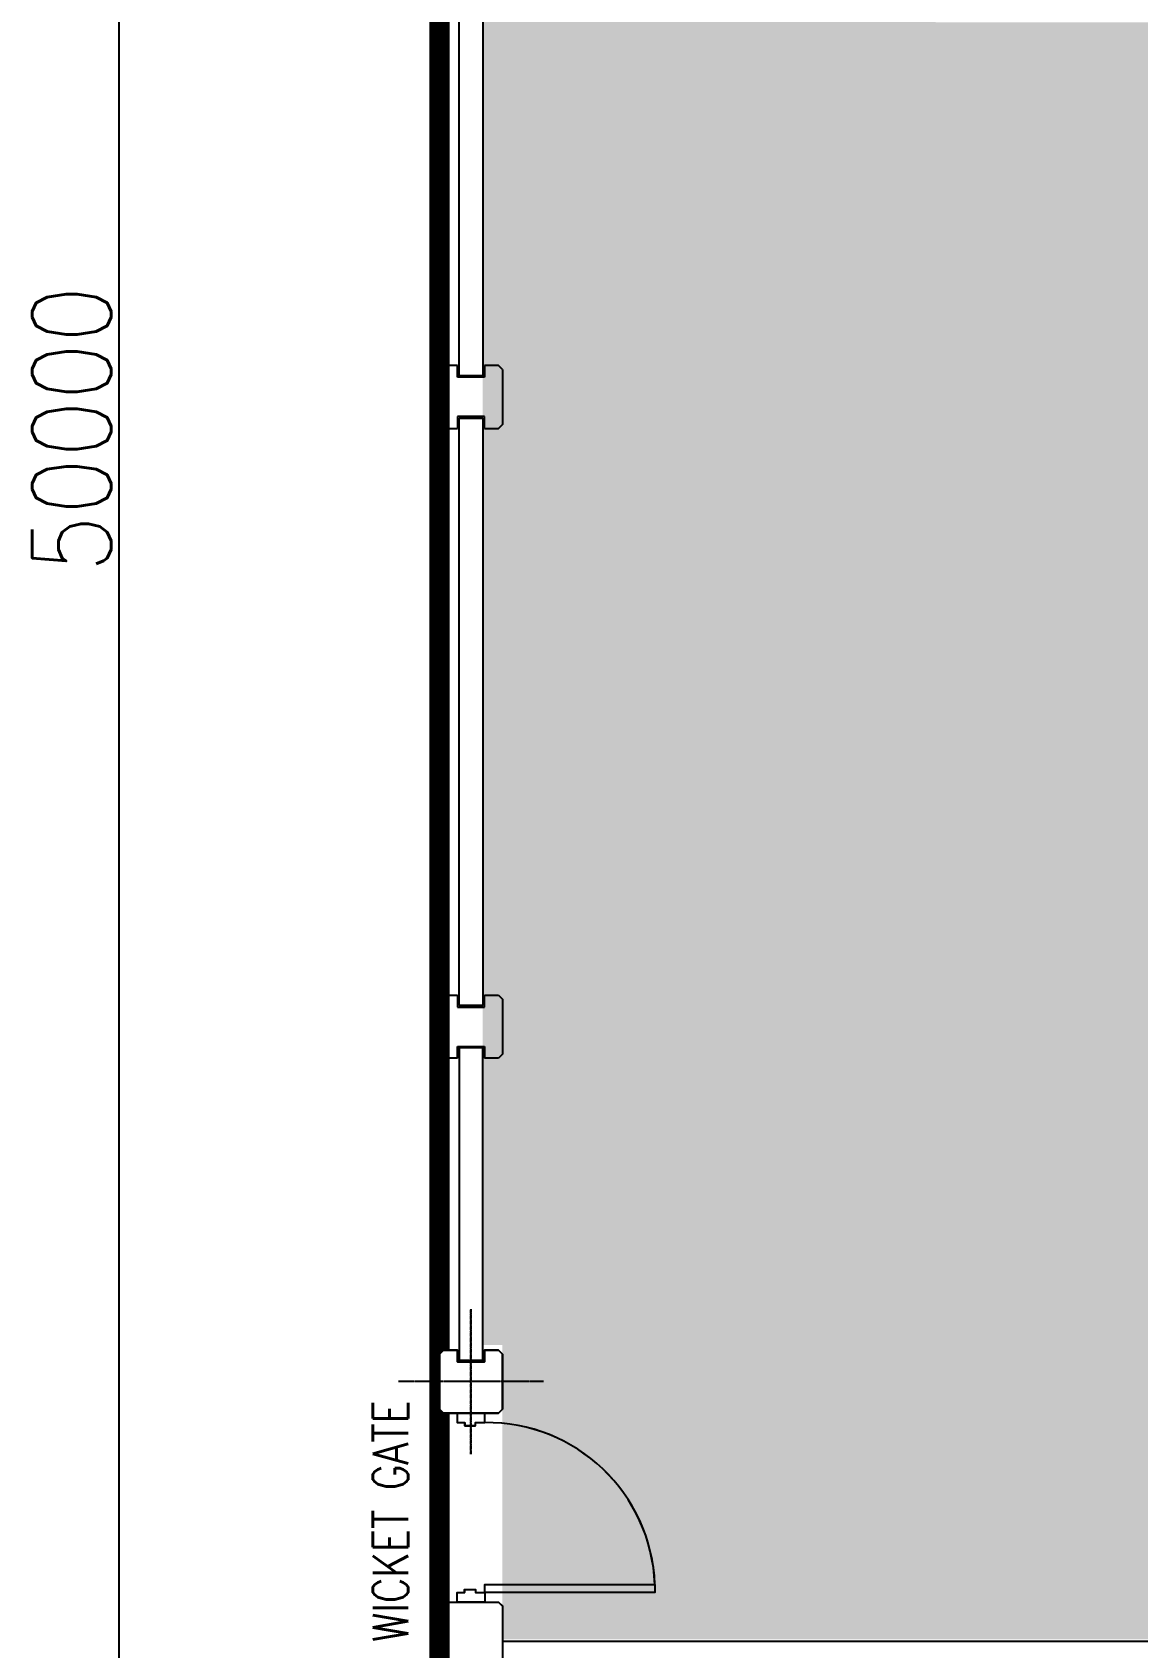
# Model space of a CAD drawing. Header units: metres. Extents: x 841183 to 1048542, y 259326 to 317714.
# Drawn here: x 844211 to 851228, y 279244 to 289504 of the extents above; entities that cross this region are included whole.
import ezdxf
from ezdxf import colors
from ezdxf.entities.mleader import LeaderData, LeaderLine
from ezdxf.enums import TextEntityAlignment as Align
from ezdxf.math import Vec2, Vec3

# ---------------------------------------------------------------- set-up
doc = ezdxf.new("R2010")
doc.units = ezdxf.units.M
doc.set_wipeout_variables(frame=1)
doc.header["$PDMODE"] = 34
doc.linetypes.add('CENTER', pattern=[2, 1.25, -0.25, 0.25, -0.25])
doc.linetypes.add('HIDDEN2', pattern=[0.1875, 0.125, -0.0625])
doc.layers.add('A-AXIS DIMENSION', color=252, linetype='Continuous', transparency=0.6)
doc.layers.add('A-REFLECT DOWN', color=252, linetype='Continuous', transparency=0.6)
for name, color, linetype in [('A-COMPOUND WALL', 3, 'Continuous'), ('A-TEXT', 252, 'Continuous'), ('A-WALL-1', 252, 'Continuous'), ('F-PLOT LIMITS - Zoom', 1, 'Continuous'), ('G-GRID', 252, 'CENTER'), ('PRE CAST WALL', 252, 'Continuous'), ('TIP - DOOR2', 252, 'Continuous'), ('TIP - G - PAVEMENT', 9, 'Continuous')]:
    doc.layers.add(name, color=color, linetype=linetype)
doc.styles.add('romans', font='romans.shx', dxfattribs={"width": 0.85})
doc.styles.get("Standard").update_dxf_attribs({"font": 'ARIALN.TTF'})
doc.dimstyles.new('DIM-100', dxfattribs={"dimtxt": 200, "dimasz": 100, "dimexe": 50, "dimexo": 75, "dimgap": 50, "dimtad": 1, "dimdec": 0, "dimrnd": 5, "dimzin": 9, "dimdsep": 46, "dimtxsty": 'romans', "dimblk1": 'D-oblique', "dimblk2": 'D-oblique', "dimsah": 1, "dimcen": 100, "dimdle": 100, "dimclrd": 256, "dimclre": 256, "dimclrt": 131, "dimadec": 0, "dimazin": 0, "dimtfac": 1, "dimtdec": 0, "dimtofl": 0, "dimtmove": 2, "dimatfit": 3, "dimldrblk": 'OBLIQUE', "dimfxl": 100, "dimfxlon": 1, "dimtfillclr": 256, "dimtolj": 1, "dimtzin": 0, "dimarcsym": 0})

# ---------------------------------------------------------------- blocks, each defined once
blk = doc.blocks.new('D-oblique')
for p, q in [((0, -1), (0, 1)), ((-0.707, -0.707), (0.707, 0.707)), ((-1, 0), (0.647, 0))]:
    blk.add_line(p, q)
blk = doc.blocks.new('*D284')
at = {"layer": 'A-AXIS DIMENSION', "lineweight": -2, "transparency": 16777216}
for p, q in [((-45335, 300), (-45635, 300)), ((-45435, 50), (-45435, -49450)), ((-45335, -49700), (-45635, -49700))]:
    blk.add_line(p, q, dxfattribs=at)
at = {"layer": 'Defpoints', "color": 0, "transparency": 16777216}
for p in [(-44732, 300), (-45435, -49700), (-44732, -49700)]:
    blk.add_point(p, dxfattribs=at)
at = {"layer": 'A-AXIS DIMENSION', "lineweight": -2, "transparency": 16777216, "xscale": 250, "yscale": 250, "zscale": 250}
for p, rotation in [((-45435, 300), 90), ((-45435, -49700), 270)]:
    blk.add_blockref('D-oblique', p, dxfattribs=dict(at, rotation=rotation))
at = {"layer": 'A-AXIS DIMENSION', "color": 252, "transparency": 16777216, "insert": (-45735, -24700), "char_height": 500, "attachment_point": 5, "rotation": 90, "style": 'romans'}
blk.add_mtext('\\A1;50000', dxfattribs=at)
blk = doc.blocks.new('_OBLIQUE')
at = {"color": 0, "linetype": 'ByBlock'}
blk.add_line((-0.5, -0.5), (0.5, 0.5), dxfattribs=at)
blk = doc.blocks.new('B_E_Cu400x400')
at = {"layer": 'TIP - G - PAVEMENT'}
h = blk.add_hatch(color=252, dxfattribs=at)
h.dxf.hatch_style = 1
h.paths.add_polyline_path([(85, 200), (75, 200), (75, 135), (0, 135), (0, 125), (85, 125)])
h.paths.add_polyline_path([(0, 135), (-75, 135), (-75, 200), (-85, 200), (-85, 125), (0, 125)])
at = {"layer": 'A-WALL-1', "color": 252}
blk.add_lwpolyline([(75, 200), (75, 135), (-75, 135), (-75, 200)], dxfattribs=at)
at = {"color": 252}
blk.add_wipeout([(-200, 175), (-175, 200), (-85, 200), (-85, 125), (85, 125), (85, 200), (175, 200), (200, 175), (200, -175), (175, -200), (85, -200), (85, -200), (-85, -200), (-85, -200), (-175, -200), (-200, -175)], dxfattribs=at).dxf.layer = 'A-WALL-1'
at = {"layer": 'A-WALL-1', "color": 252}
blk.add_lwpolyline([(200, 175), (175, 200), (85, 200), (85, 125), (-85, 125), (-85, 200), (-175, 200), (-200, 175), (-200, -175), (-175, -200), (175, -200), (200, -175)], close=True, dxfattribs=at)
at = {"layer": 'G-GRID', "color": 252}
for p, q in [((0, -460), (0, 460)), ((460, 0), (-460, 0))]:
    blk.add_line(p, q, dxfattribs=at)
blk = doc.blocks.new('A$Cc662c809')
at = {"layer": 'A-COMPOUND WALL', "elevation": 0}
blk.add_lwpolyline([(535, 7060), (635, 7060), (660, 7035), (660, 6685), (635, 6660), (285, 6660), (260, 6685), (260, 7035), (285, 7060), (535, 7060)], dxfattribs=at)
at = {"layer": 'TIP - DOOR2', "elevation": 0}
for points in [[(548, 8260), (372, 8260), (372, 8200), (420, 8200), (420, 8181), (489, 8181), (489, 8200), (548, 8200)], [(548, 7060), (372, 7060), (372, 7120), (420, 7120), (420, 7139), (489, 7139), (489, 7120), (548, 7120)]]:
    blk.add_lwpolyline(points, close=True, dxfattribs=at)
blk.add_lwpolyline([(548, 7120), (548, 7172), (1628, 7172, 0.011257), (1628, 7120)], format="xyb", close=True, dxfattribs=at)
at = {"layer": 'TIP - DOOR2'}
for points in [[(569, 6660), (351, 6660), (351, 6585), (411, 6585), (411, 6562), (496, 6562), (496, 6585), (569, 6585)], [(569, 660), (351, 660), (351, 734), (411, 734), (411, 758), (496, 758), (496, 734), (569, 734)]]:
    blk.add_lwpolyline(points, close=True, dxfattribs=at)
for points in [[(569, 6585), (569, 6485), (3394, 6485, -0.015763), (3394, 6585)], [(569, 734), (569, 834), (3394, 834, 0.015763), (3394, 734)]]:
    blk.add_lwpolyline(points, format="xyb", close=True, dxfattribs=at)
for centre, radius, start, end in [((560, 7132, 0), 1068, 2.137, 90.6758), ((569, 6485), 2825, 270, 0), ((569, 834), 2825, 0, 90)]:
    blk.add_arc(centre, radius, start, end, dxfattribs=at)
at = {"rotation": 359.9998847243636}
blk.add_blockref('B_E_Cu400x400', (460, 8460, 0), dxfattribs=at)
at = {"xscale": -1, "rotation": 180.0001152756365}
blk.add_blockref('B_E_Cu400x400', (460, 460, 0), dxfattribs=at)
blk = doc.blocks.new('A$C56b1935b')
at = {"color": 252}
for p, q in [((-5224, -30875, 68), (-5199, -30850, 68)), ((-5224, -31225, 68), (-5224, -30875, 68)), ((-5199, -30850, 68), (-5109, -30850, 68)), ((-5109, -30850, 68), (-5109, -30925, 68)), ((-4939, -30925, 68), (-4939, -30850, 68)), ((-4939, -30850, 68), (-4849, -30850, 68)), ((-4849, -30850, 68), (-4824, -30875, 68)), ((-4824, -30875, 68), (-4824, -31225, 68)), ((-5109, -30925, 68), (-4939, -30925, 68)), ((-5199, -31250, 68), (-5224, -31225, 68)), ((-5109, -31250, 68), (-5199, -31250, 68)), ((-4939, -31250, 68), (-5109, -31250, 68)), ((-5109, -31250, 68), (-5109, -31250, 68)), ((-4849, -31250, 68), (-4939, -31250, 68)), ((-4939, -31250, 68), (-4939, -31250, 68)), ((-4824, -31225, 68), (-4849, -31250, 68))]:
    blk.add_line(p, q, dxfattribs=at)
at = {"layer": 'A-WALL-1', "color": 252}
for p, q in [((-5199, -24596, 0), (-5224, -24621, 0)), ((-5224, -24621, 0), (-5224, -24971, 0)), ((-5109, -24596, 0), (-5199, -24596, 0)), ((-5109, -24671, 0), (-5109, -24596, 0)), ((-4849, -24596, 0), (-4939, -24596, 0)), ((-4939, -24596, 0), (-4939, -24671, 0)), ((-4824, -24621, 0), (-4849, -24596, 0)), ((-4824, -24621, 0), (-4824, -24971, 0)), ((-4939, -24671, 0), (-5109, -24671, 0)), ((-4939, -24921, 0), (-5109, -24921, 0)), ((-5109, -24921, 0), (-5109, -24996, 0)), ((-4939, -24996, 0), (-4939, -24921, 0)), ((-5224, -24971, 0), (-5199, -24996, 0)), ((-5199, -24996, 0), (-5109, -24996, 0)), ((-4939, -24996, 0), (-4849, -24996, 0)), ((-4849, -24996, 0), (-4824, -24971, 0)), ((-4824, -24971, 0), (-4849, -24996, 0)), ((-5224, -28621, 0), (-5199, -28596, 0)), ((-5224, -28621, 0), (-5224, -28971, 0)), ((-5199, -28596, 0), (-5109, -28596, 0)), ((-5109, -28596, 0), (-5109, -28671, 0)), ((-4939, -28671, 0), (-4939, -28596, 0)), ((-4939, -28596, 0), (-4849, -28596, 0)), ((-4849, -28596, 0), (-4824, -28621, 0)), ((-4824, -28621, 0), (-4824, -28971, 0)), ((-5109, -28671, 0), (-4939, -28671, 0)), ((-5109, -28996, 0), (-5109, -28921, 0)), ((-5109, -28921, 0), (-4939, -28921, 0)), ((-4939, -28921, 0), (-4939, -28996, 0)), ((-5199, -28996, 0), (-5224, -28971, 0)), ((-5224, -28971, 0), (-5199, -28996, 0)), ((-5109, -28996, 0), (-5199, -28996, 0)), ((-4849, -28996, 0), (-4939, -28996, 0)), ((-4824, -28971, 0), (-4849, -28996, 0))]:
    blk.add_line(p, q, dxfattribs=at)
at = {"layer": 'G-GRID', "color": 252}
for p, q in [((-5024, -31510, 68), (-5024, -30590, 68)), ((-4564, -31050, 68), (-5484, -31050, 68))]:
    blk.add_line(p, q, dxfattribs=at)
at = {"layer": 'PRE CAST WALL', "color": 252}
for p, q in [((-5099, -24661, -42), (-5099, -20931, -42)), ((-4949, -20931, -42), (-4949, -24661, -42)), ((-4949, -24661, -42), (-5099, -24661, -42)), ((-5099, -28661, -42), (-5099, -24931, -42)), ((-5099, -24931, -42), (-4949, -24931, -42)), ((-4949, -24931, -42), (-4949, -28661, -42)), ((-4949, -28661, -42), (-5099, -28661, -42)), ((-5099, -28930, -42), (-5099, -30913, -42)), ((-4949, -28930, -42), (-5099, -28930, -42)), ((-4949, -30913, -42), (-4949, -28930, -42)), ((-5199, -30850, 68), (-5224, -30875, 68)), ((-5224, -30875, 68), (-5224, -31225, 68)), ((-5109, -30850, 68), (-5199, -30850, 68)), ((-5109, -30925, 68), (-5109, -30850, 68)), ((-5099, -30915, 68), (-5099, -30850, 68)), ((-4949, -30850, 68), (-4949, -30915, 68)), ((-4849, -30850, 68), (-4939, -30850, 68)), ((-4939, -30850, 68), (-4939, -30925, 68)), ((-4824, -30875, 68), (-4849, -30850, 68)), ((-4824, -31225, 68), (-4824, -30875, 68)), ((-4939, -30925, 68), (-5109, -30925, 68)), ((-5099, -30913, -42), (-4949, -30913, -42)), ((-4949, -30915, 68), (-5099, -30915, 68)), ((-5224, -31225, 68), (-5199, -31250, 68)), ((-5199, -31250, 68), (-4849, -31250, 68)), ((-4849, -31250, 68), (-4824, -31225, 68)), ((-5224, -32475, 68), (-5199, -32450, 68)), ((-5224, -32825, 68), (-5224, -32475, 68)), ((-5199, -32450, 68), (-4949, -32450, 68)), ((-4949, -32450, 68), (-4849, -32450, 68)), ((-4849, -32450, 68), (-4824, -32475, 68)), ((-4824, -32475, 68), (-4824, -32825, 68))]:
    blk.add_line(p, q, dxfattribs=at)
at = {"layer": 'TIP - DOOR2', "color": 252}
for p, q in [((-4937, -31250, 68), (-5112, -31250, 68)), ((-5112, -31250, 68), (-5112, -31310, 68)), ((-4937, -31310, 68), (-4937, -31250, 68)), ((-5112, -31310, 68), (-5064, -31310, 68)), ((-5064, -31310, 68), (-5064, -31330, 68)), ((-5064, -31330, 68), (-4996, -31330, 68)), ((-4996, -31330, 68), (-4996, -31310, 68)), ((-4996, -31310, 68), (-4937, -31310, 68)), ((-5112, -32450, 68), (-5112, -32390, 68)), ((-5112, -32390, 68), (-5064, -32390, 68)), ((-5064, -32390, 68), (-5064, -32371, 68)), ((-5064, -32371, 68), (-4996, -32371, 68)), ((-4996, -32371, 68), (-4996, -32390, 68)), ((-4996, -32390, 68), (-4937, -32390, 68)), ((-4937, -32390, 68), (-4937, -32339, 68)), ((-4937, -32339, 68), (-3857, -32339, 68)), ((-3857, -32390, 68), (-4937, -32390, 68)), ((-4937, -32390, 68), (-4937, -32450, 68)), ((-4937, -32450, 68), (-5112, -32450, 68))]:
    blk.add_line(p, q, dxfattribs=at)
for centre, radius, start, end in [((-4924, -32378, 68), 1068, 2.137, 90.6758), ((-2708, -32364, 68), 1150, 178.7101, 181.2899)]:
    blk.add_arc(centre, radius, start, end, dxfattribs=at)
blk = doc.blocks.new('A$C10b3fa2f')
at = {"layer": 'F-PLOT LIMITS - Zoom', "color": 252, "linetype": 'HIDDEN2', "ltscale": 2500, "elevation": 74}
blk.add_lwpolyline([(-43400, 300, 100, 75, 0), (6600, 300, 128.5, 128.5, 0), (6600.1, -49700, 128.5, 128.5, 0), (-43400, -49700, 128.5, 128.5, 0)], format="xyseb", close=True, dxfattribs=at)
at = {"layer": 'A-AXIS DIMENSION', "color": 252}
dim = blk.add_linear_dim(base=(-45434.8, -49700, 74), p1=(-44732, 300, 74), p2=(-44732, -49700, 74), angle=90, dimstyle='DIM-100', override={"dimtxt": 500, "dimasz": 250, "dimexe": 200, "dimexo": 200, "dimrnd": 100, "dimdle": 200, "dimclrt": 252}, dxfattribs=at)
dim.commit()
dim.dimension.update_dxf_attribs({"geometry": '*D284', "text_midpoint": (-45734.8, -24700, 74)})
at = {"layer": 'A-WALL-1', "color": 252}
blk.add_blockref('A$Cc662c809', (-43660, -39210.3, 74), dxfattribs=at)
at = {"layer": 'A-TEXT', "color": 252, "style": 'romans', "width": 0.8}
blk.add_text('WICKET GATE', height=225, rotation=90, dxfattribs=at).set_placement((-43710.8, -31636, 74), align=Align.MIDDLE)
at = {"layer": 'A-AXIS DIMENSION', "color": 252}
blk.add_blockref('A$C56b1935b', (-38175.6, 300, 6), dxfattribs=at)
at = {"layer": 'A-REFLECT DOWN'}
h = blk.add_hatch(dxfattribs=at)
h.set_pattern_fill('AR-HBONE', color=256, scale=75, style=0)
h.set_pattern_definition([(45, (-872853.3, -501345.44), (0, 424.26407), [900, -300]), (135, (-872641.16, -501133.3), (3e-14, 424.26407), [900, -300])])
h.paths.add_polyline_path([(-40951.9, -7637.1), (-40445.1, -7637.1), (-40278.2, -7926.1), (-40445.1, -8215.1), (-40951.9, -8215.1), (-41118.8, -7926.1)])
edge = h.paths.add_edge_path()
edge.add_line((-40250.6, -6912.7), (-42275.6, -6912.7))
edge.add_line((-42275.6, -6912.7), (-42275.6, -105.8))
edge.add_line((-42275.6, -105.8), (-42275.6, 38.9))
edge.add_line((-42275.6, 38.9), (-43125, 38.9))
edge.add_line((-43125, 38.9), (-43125, -30517.1))
edge.add_line((-43125, -30517.1), (-43000, -30517.1))
edge.add_line((-43000, -30517.1), (-43000, -32386.1))
edge.add_line((-43000, -32386.1), (-6450, -32386.1))
edge.add_arc((-6450, -25886.1), 6500, 270, 360)
edge.add_line((50, -25886.1), (50, -22117.5))
edge.add_line((50, -22117.5), (-3025.4, -22117.5))
edge.add_line((-3025.4, -22117.5), (-3025.4, -31367.5))
edge.add_line((-3025.4, -31367.5), (-37875.6, -31367.3))
edge.add_line((-37875.6, -31367.3), (-37875.6, -22117.5))
edge.add_line((-37875.6, -22117.5), (-40250.6, -22117.5))
edge.add_line((-40250.6, -22117.5), (-40250.6, -6912.7))
at = {"layer": 'A-REFLECT DOWN', "color": 252, "elevation": 73.9}
blk.add_lwpolyline([(50, -22130.8), (50, -25900.3, -0.414213), (-6450, -32400.3), (-43000, -32400.3)], format="xyb", dxfattribs=at)

msp = doc.modelspace()

# ---------------------------------------------------------------- block references
at = {"color": 2}
msp.add_blockref('A$C10b3fa2f', (890195.4, 311683.9, -56.5), dxfattribs=at)

# ---------------------------------------------------------------- next in the draw order: leaders
ml = msp.add_multileader_mtext('Standard')
ml.set_content('FAD FROM ROOF', color=256)
ml.set_leader_properties()
ml.build(insert=Vec2(0, 0))
ml.multileader.update_dxf_attribs({"text_left_attachment_type": 2, "text_right_attachment_type": 2, "dogleg_length": 200, "arrow_head_size": 200})
ctx = ml.context
ctx.base_point, ctx.char_height, ctx.arrow_head_size, ctx.landing_gap_size, ctx.plane_origin = Vec3(849889, 290322.8), 200, 200, 100, Vec3(853629, 290618.6)
ctx.left_attachment, ctx.right_attachment, ctx.text_align_type = 2, 2, 2
notes = []
notes.append((ctx, [(0, (1, 1, 0), (852181.6, 290322.8), (-1, 0), 200, [(0, [(853621.6, 290540.4)], 0, [])])]))
ctx.mtext.insert, ctx.mtext.alignment, ctx.mtext.flow_direction = Vec3(851881.6, 290426.3), 3, 5
ctx.mtext.has_bg_fill, ctx.mtext.bg_color, ctx.mtext.bg_scale_factor, ctx.mtext.bg_transparency, ctx.mtext.use_window_bg_color = 1, -1027028792, 1.5, 0, 1
for ctx, leaders in notes:
    for number, flags, end, landing, length, lines in leaders:
        leader = LeaderData()
        leader.index, (leader.has_last_leader_line, leader.has_dogleg_vector, leader.attachment_direction) = number, flags
        leader.last_leader_point, leader.dogleg_vector, leader.dogleg_length = Vec3(end), Vec3(landing), length
        for number, points, colour, breaks in lines:
            line = LeaderLine()
            line.index, line.vertices, line.color, line.breaks = number, Vec3.list(points), colors.encode_raw_color(colour), breaks
            leader.lines.append(line)
        ctx.leaders.append(leader)

doc.saveas('drawing.dxf')
